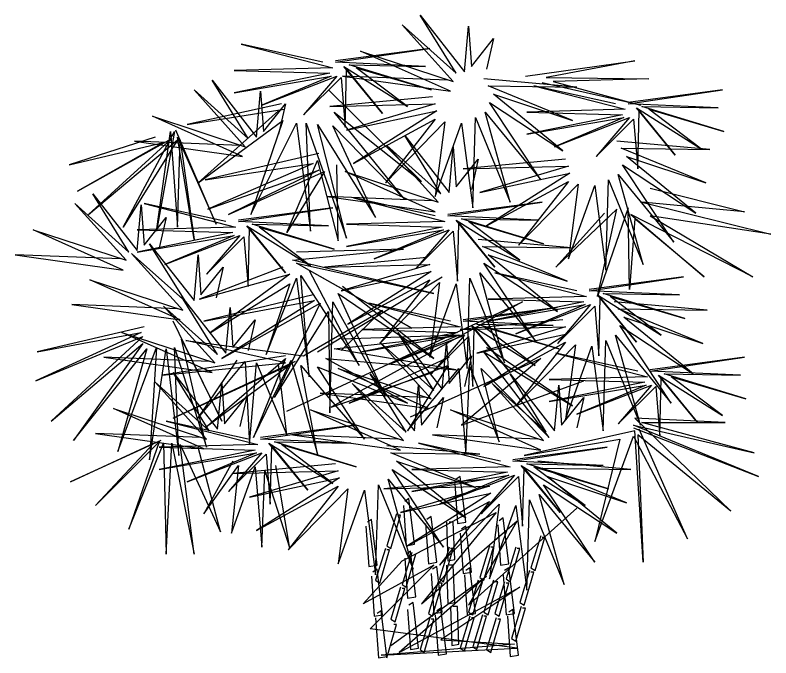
# Model space of a CAD drawing. Header units: millimetres. Extents: x 12377 to 30673, y 89761 to 101952.
# Drawn here: x 27936 to 28724, y 92832 to 93501 of the extents above; entities that cross this region are included whole.
import ezdxf

# ---------------------------------------------------------------- set-up
doc = ezdxf.new("R2010")
doc.units = ezdxf.units.MM

# ---------------------------------------------------------------- blocks, each defined once
blk = doc.blocks.new('A$C407E2B72')
for p, q in [((1204.9, 1913.1), (1336.9, 1744)), ((1312.1, 1739.9), (1204.9, 1913.1)), ((1151.2, 1884.2), (1312.1, 1739.9)), ((1303.9, 1715.2), (1151.2, 1884.2)), ((1336.9, 1744), (1349.3, 1880.1)), ((1349.3, 1880.1), (1357.5, 1760.5)), ((916, 1772.9), (672.6, 1826.5)), ((672.6, 1826.5), (944.9, 1756.4)), ((1357.5, 1760.5), (1423.6, 1843)), ((1423.6, 1843), (1402.9, 1752.3)), ((953.2, 1772.9), (1233.7, 1814.1)), ((1233.7, 1814.1), (953.2, 1777)), ((1027.4, 1805.9), (1303.9, 1715.2)), ((1295.6, 1686.3), (1027.4, 1805.9)), ((1518.5, 1731.7), (1844.4, 1777)), ((1844.4, 1777), (1580.4, 1727.6)), ((944.9, 1756.4), (651.9, 1748.2)), ((1221.4, 1760.5), (953.2, 1772.9)), ((1093.5, 1620.4), (977.9, 1760.5)), ((977.9, 1760.5), (1167.7, 1641)), ((1237.9, 1690.4), (994.4, 1764.7)), ((994.4, 1764.7), (1221.4, 1760.5)), ((1167.7, 1641), (1015.1, 1756.4)), ((1015.1, 1756.4), (1237.9, 1690.4)), ((651.9, 1748.2), (936.7, 1739.9)), ((936.7, 1739.9), (651.9, 1682.2)), ((651.9, 1682.2), (940.8, 1731.7)), ((940.8, 1731.7), (734.5, 1645.1)), ((734.5, 1645.1), (957.3, 1731.7)), ((957.3, 1731.7), (858.3, 1616.2)), ((973.8, 1731.7), (1295.6, 1686.3)), ((1287.4, 1719.3), (973.8, 1731.7)), ((982, 1579.1), (986.2, 1752.3)), ((986.2, 1752.3), (1093.5, 1620.4)), ((693.2, 1546.1), (585.9, 1719.3)), ((585.9, 1719.3), (718, 1550.3)), ((858.3, 1616.2), (969.7, 1727.6)), ((969.7, 1727.6), (982, 1579.1)), ((1671.1, 1698.7), (1394.7, 1723.4)), ((1860.9, 1645.1), (1568, 1711.1)), ((1580.4, 1727.6), (1885.7, 1723.4)), ((1885.7, 1723.4), (1601, 1715.2)), ((1601, 1715.2), (1860.9, 1645.1)), ((685, 1521.4), (532.3, 1690.4)), ((532.3, 1690.4), (693.2, 1546.1)), ((1209, 1418.3), (932.5, 1690.4)), ((1658.8, 1599.7), (1407.1, 1702.8)), ((1407.1, 1702.8), (1671.1, 1698.7)), ((1786.7, 1649.2), (1543.2, 1702.8)), ((1543.2, 1702.8), (1815.6, 1632.7)), ((1823.8, 1649.2), (2104.4, 1690.4)), ((2104.4, 1690.4), (1823.8, 1653.3)), ((718, 1550.3), (730.3, 1686.3)), ((730.3, 1686.3), (738.6, 1566.8)), ((1242, 1669.8), (936.7, 1641)), ((1629.9, 1509), (1423.6, 1678.1)), ((1423.6, 1678.1), (1658.8, 1599.7)), ((792.2, 1649.2), (511.6, 1587.4)), ((738.6, 1566.8), (804.6, 1649.2)), ((804.6, 1649.2), (784, 1558.5)), ((936.7, 1641), (1250.3, 1649.2)), ((1250.3, 1649.2), (986.2, 1570.9)), ((1563.9, 1422.4), (1411.2, 1653.3)), ((1411.2, 1653.3), (1629.9, 1509)), ((2092, 1636.8), (1823.8, 1649.2)), ((511.6, 1587.4), (800.5, 1632.7)), ((784, 1628.6), (544.7, 1414.2)), ((1159.5, 1364.7), (949, 1624.5)), ((949, 1624.5), (1209, 1418.3)), ((986.2, 1570.9), (1254.4, 1628.6)), ((1254.4, 1628.6), (1006.8, 1471.9)), ((1398.8, 1624.5), (1563.9, 1422.4)), ((1473.1, 1356.5), (1398.8, 1624.5)), ((1815.6, 1632.7), (1522.6, 1624.5)), ((1522.6, 1624.5), (1807.3, 1616.2)), ((1964.1, 1496.7), (1848.6, 1636.8)), ((1848.6, 1636.8), (2038.4, 1517.3)), ((1852.7, 1455.4), (1856.8, 1628.6)), ((1856.8, 1628.6), (1964.1, 1496.7)), ((2108.5, 1566.8), (1865.1, 1641)), ((1865.1, 1641), (2092, 1636.8)), ((2038.4, 1517.3), (1885.7, 1632.7)), ((1885.7, 1632.7), (2108.5, 1566.8)), ((676.7, 1492.5), (408.5, 1612.1)), ((408.5, 1612.1), (685, 1521.4)), ((544.7, 1414.2), (796.4, 1599.7)), ((796.4, 1599.7), (701.5, 1319.4)), ((1006.8, 1471.9), (1250.3, 1603.9)), ((1250.3, 1603.9), (1101.7, 1414.2)), ((1361.7, 1340), (1369.9, 1608)), ((1369.9, 1608), (1473.1, 1356.5)), ((1807.3, 1616.2), (1522.6, 1558.5)), ((1522.6, 1558.5), (1811.4, 1608)), ((1811.4, 1608), (1605.1, 1521.4)), ((1605.1, 1521.4), (1827.9, 1608)), ((1827.9, 1608), (1728.9, 1492.5)), ((1728.9, 1492.5), (1840.3, 1603.9)), ((1840.3, 1603.9), (1852.7, 1455.4)), ((701.5, 1319.4), (837.6, 1591.5)), ((837.6, 1591.5), (878.9, 1269.9)), ((878.9, 1269.9), (866.5, 1591.5)), ((866.5, 1591.5), (986.2, 1249.3)), ((986.2, 1249.3), (899.5, 1587.4)), ((899.5, 1587.4), (1072.8, 1311.1)), ((1072.8, 1311.1), (944.9, 1583.2)), ((944.9, 1583.2), (1159.5, 1364.7)), ((1101.7, 1414.2), (1279.1, 1595.6)), ((1279.1, 1595.6), (1250.3, 1373)), ((1250.3, 1373), (1328.7, 1591.5)), ((1328.7, 1591.5), (1361.7, 1340)), ((321.8, 1282.3), (474.5, 1566.8)), ((474.5, 1566.8), (420.9, 1269.9)), ((420.9, 1269.9), (462.1, 1566.8)), ((462.1, 1566.8), (482.8, 1282.3)), ((598.3, 1290.5), (478.6, 1570.9)), ((1159.5, 1554.4), (1291.5, 1385.3)), ((1266.8, 1381.2), (1159.5, 1554.4)), ((416.7, 1550.3), (160.9, 1467.8)), ((160.9, 1467.8), (441.5, 1533.8)), ((185.7, 1389.5), (466.3, 1546.1)), ((441.5, 1533.8), (185.7, 1389.5)), ((466.3, 1546.1), (218.7, 1319.4)), ((218.7, 1319.4), (482.8, 1542)), ((482.8, 1542), (321.8, 1282.3)), ((668.4, 1525.5), (354.8, 1537.9)), ((354.8, 1537.9), (676.7, 1492.5)), ((532.3, 1245.2), (482.8, 1550.3)), ((482.8, 1550.3), (598.3, 1290.5)), ((482.8, 1282.3), (491, 1542)), ((491, 1542), (532.3, 1245.2)), ((2067.3, 1513.2), (1790.8, 1537.9)), ((1105.8, 1525.5), (1266.8, 1381.2)), ((1258.5, 1356.5), (1105.8, 1525.5)), ((1291.5, 1385.3), (1303.9, 1521.4)), ((1303.9, 1521.4), (1312.1, 1401.8)), ((1803.2, 1517.3), (2067.3, 1513.2)), ((2054.9, 1414.2), (1803.2, 1517.3)), ((903.6, 1500.8), (565.3, 1422.4)), ((1312.1, 1401.8), (1378.2, 1484.3)), ((1638.1, 1484.3), (1332.8, 1455.4)), ((1378.2, 1484.3), (1357.5, 1393.6)), ((1819.7, 1492.5), (2054.9, 1414.2)), ((2026, 1323.5), (1819.7, 1492.5)), ((565.3, 1422.4), (887.1, 1471.9)), ((887.1, 1471.9), (573.5, 1335.9)), ((808.7, 1265.8), (899.5, 1480.2)), ((899.5, 1480.2), (961.4, 1241)), ((961.4, 1241), (957.3, 1467.8)), ((1332.8, 1455.4), (1646.4, 1463.7)), ((1646.4, 1463.7), (1382.3, 1385.3)), ((1807.3, 1467.8), (2026, 1323.5)), ((1960, 1236.9), (1807.3, 1467.8)), ((573.5, 1335.9), (903.6, 1451.3)), ((903.6, 1451.3), (635.4, 1319.4)), ((635.4, 1319.4), (920.1, 1447.2)), ((920.1, 1447.2), (808.7, 1265.8)), ((982, 1447.2), (1258.5, 1356.5)), ((1250.3, 1327.6), (982, 1447.2)), ((1382.3, 1385.3), (1650.5, 1443.1)), ((1650.5, 1443.1), (1402.9, 1286.4)), ((1402.9, 1286.4), (1646.4, 1418.3)), ((1646.4, 1418.3), (1497.8, 1228.7)), ((1757.8, 1154.4), (1766, 1422.4)), ((1766, 1422.4), (1869.2, 1170.9)), ((1794.9, 1438.9), (1960, 1236.9)), ((1869.2, 1170.9), (1794.9, 1438.9)), ((1497.8, 1228.7), (1675.3, 1410.1)), ((1675.3, 1410.1), (1646.4, 1187.4)), ((1646.4, 1187.4), (1724.8, 1406)), ((1724.8, 1406), (1757.8, 1154.4)), ((1889.8, 1397.7), (2170.4, 1327.6)), ((338.3, 1208), (231.1, 1381.2)), ((231.1, 1381.2), (363.1, 1212.2)), ((928.4, 1373), (1250.3, 1327.6)), ((1242, 1360.6), (928.4, 1373)), ((330.1, 1183.3), (177.4, 1352.4)), ((177.4, 1352.4), (338.3, 1208)), ((627.2, 1298.8), (383.7, 1352.4)), ((383.7, 1352.4), (656.1, 1282.3)), ((1250.3, 1315.2), (1006.8, 1368.8)), ((1006.8, 1368.8), (1279.1, 1298.8)), ((1287.4, 1315.2), (1568, 1356.5)), ((1568, 1356.5), (1287.4, 1319.4)), ((2170.4, 1327.6), (1865.1, 1356.5)), ((1865.1, 1356.5), (2248.8, 1261.6)), ((363.1, 1212.2), (375.5, 1348.2)), ((375.5, 1348.2), (383.7, 1228.7)), ((664.3, 1298.8), (944.9, 1340)), ((944.9, 1340), (664.3, 1302.9)), ((1790.8, 1335.9), (1609.2, 1162.7)), ((1823.8, 1340), (1733, 1076.1)), ((1733, 1076.1), (1790.8, 1335.9)), ((1827.9, 1096.7), (1823.8, 1340)), ((383.7, 1228.7), (449.8, 1311.1)), ((449.8, 1311.1), (429.1, 1220.4)), ((1555.6, 1302.9), (1287.4, 1315.2)), ((1572.1, 1232.8), (1328.7, 1307)), ((1328.7, 1307), (1555.6, 1302.9)), ((1609.2, 1162.7), (1753.7, 1323.5)), ((1844.4, 1307), (1827.9, 1096.7)), ((2195.2, 1133.8), (1832.1, 1319.4)), ((1832.1, 1319.4), (2050.8, 1133.8)), ((2050.8, 1133.8), (1844.4, 1307)), ((2248.8, 1261.6), (1889.8, 1315.2)), ((1889.8, 1315.2), (2195.2, 1133.8)), ((656.1, 1282.3), (363.1, 1274)), ((932.5, 1286.4), (664.3, 1298.8)), ((804.6, 1146.2), (689.1, 1286.4)), ((689.1, 1286.4), (878.9, 1166.8)), ((949, 1216.3), (705.6, 1290.5)), ((705.6, 1290.5), (932.5, 1286.4)), ((878.9, 1166.8), (726.2, 1282.3)), ((726.2, 1282.3), (949, 1216.3)), ((1279.1, 1298.8), (986.2, 1290.5)), ((986.2, 1290.5), (1270.9, 1282.3)), ((1270.9, 1282.3), (986.2, 1224.5)), ((1427.7, 1162.7), (1312.1, 1302.9)), ((1312.1, 1302.9), (1502, 1183.3)), ((1316.3, 1121.5), (1320.4, 1294.6)), ((1320.4, 1294.6), (1427.7, 1162.7)), ((1349.3, 1298.8), (1572.1, 1232.8)), ((1502, 1183.3), (1349.3, 1298.8)), ((321.8, 1154.4), (53.6, 1274)), ((53.6, 1274), (330.1, 1183.3)), ((363.1, 1274), (647.8, 1265.8)), ((647.8, 1265.8), (363.1, 1208)), ((693.2, 1105), (697.3, 1278.1)), ((697.3, 1278.1), (804.6, 1146.2)), ((986.2, 1224.5), (1275, 1274)), ((1275, 1274), (1068.7, 1187.4)), ((1068.7, 1187.4), (1291.5, 1274)), ((1291.5, 1274), (1192.5, 1158.6)), ((1192.5, 1158.6), (1303.9, 1269.9)), ((1303.9, 1269.9), (1316.3, 1121.5)), ((363.1, 1208), (651.9, 1257.5)), ((651.9, 1257.5), (445.6, 1170.9)), ((445.6, 1170.9), (668.4, 1257.5)), ((668.4, 1257.5), (569.4, 1142.1)), ((569.4, 1142.1), (680.8, 1253.4)), ((680.8, 1253.4), (693.2, 1105)), ((1654.6, 1220.4), (1378.2, 1245.2)), ((507.5, 1059.6), (400.2, 1232.8)), ((400.2, 1232.8), (532.3, 1063.7)), ((825.2, 1183.3), (1155.3, 1216.3)), ((1155.3, 1216.3), (837.6, 1208)), ((1390.5, 1224.5), (1654.6, 1220.4)), ((1642.3, 1121.5), (1390.5, 1224.5)), ((313.6, 1187.4), (0, 1199.8)), ((0, 1199.8), (321.8, 1154.4)), ((499.3, 1034.9), (346.6, 1203.9)), ((346.6, 1203.9), (507.5, 1059.6)), ((532.3, 1063.7), (544.7, 1199.8)), ((544.7, 1199.8), (552.9, 1080.2)), ((1407.1, 1199.8), (1642.3, 1121.5)), ((1613.4, 1030.8), (1407.1, 1199.8)), ((1246.1, 1084.4), (825.2, 1183.3)), ((1180.1, 981.3), (837.6, 1175.1)), ((837.6, 1175.1), (1246.1, 1084.4)), ((1225.5, 1191.6), (920.1, 1162.7)), ((920.1, 1162.7), (1233.7, 1170.9)), ((1233.7, 1170.9), (969.7, 1092.6)), ((1547.3, 944.2), (1394.7, 1175.1)), ((1394.7, 1175.1), (1613.4, 1030.8)), ((796.4, 1162.7), (548.8, 1067.9)), ((552.9, 1080.2), (618.9, 1162.7)), ((618.9, 1162.7), (598.3, 1072)), ((1023.3, 870), (874.8, 1154.4)), ((874.8, 1154.4), (1180.1, 981.3)), ((969.7, 1092.6), (1237.9, 1150.3)), ((1237.9, 1150.3), (990.3, 993.6)), ((491, 1006), (222.8, 1125.6)), ((222.8, 1125.6), (499.3, 1034.9)), ((548.8, 1067.9), (817, 1142.1)), ((817, 1142.1), (581.8, 968.9)), ((746.8, 902.9), (837.6, 1129.7)), ((837.6, 1129.7), (874.8, 837)), ((874.8, 837), (850, 1138)), ((850, 1138), (1023.3, 870)), ((899.5, 911.2), (1270.9, 1133.8)), ((990.3, 993.6), (1233.7, 1125.6)), ((1233.7, 1125.6), (1085.2, 935.9)), ((1345.2, 861.7), (1353.4, 1129.7)), ((1353.4, 1129.7), (1456.6, 878.2)), ((1382.3, 1146.2), (1547.3, 944.2)), ((1456.6, 878.2), (1382.3, 1146.2)), ((1671.1, 1092.6), (1427.7, 1146.2)), ((1427.7, 1146.2), (1700, 1076.1)), ((1708.3, 1092.6), (1988.9, 1133.8)), ((1988.9, 1133.8), (1708.3, 1096.7)), ((581.8, 968.9), (817, 1113.2)), ((817, 1113.2), (746.8, 902.9)), ((1246.1, 890.6), (973.8, 1105)), ((1085.2, 935.9), (1262.6, 1117.3)), ((1262.6, 1117.3), (1233.7, 894.7)), ((1233.7, 894.7), (1312.1, 1113.2)), ((1312.1, 1113.2), (1345.2, 861.7)), ((887.1, 1080.2), (561.2, 1001.9)), ((1101.7, 779.2), (961.4, 1084.4)), ((961.4, 1084.4), (1246.1, 890.6)), ((1976.5, 1080.2), (1708.3, 1092.6)), ((1848.6, 940), (1733, 1080.2)), ((1733, 1080.2), (1922.8, 960.7)), ((1993, 1010.1), (1749.5, 1084.4)), ((1749.5, 1084.4), (1976.5, 1080.2)), ((495.1, 1076.1), (627.2, 907.1)), ((602.4, 902.9), (495.1, 1076.1)), ((561.2, 1001.9), (891.3, 1063.7)), ((891.3, 1063.7), (614.8, 890.6)), ((808.7, 733.9), (1510.2, 1059.6)), ((936.7, 729.8), (944.9, 1059.6)), ((1510.2, 1059.6), (940.8, 746.3)), ((944.9, 1059.6), (1101.7, 779.2)), ((1700, 1076.1), (1407.1, 1067.9)), ((1407.1, 1067.9), (1691.8, 1059.6)), ((1691.8, 1059.6), (1407.1, 1001.9)), ((1737.2, 898.8), (1741.3, 1072)), ((1741.3, 1072), (1848.6, 940)), ((1922.8, 960.7), (1770.2, 1076.1)), ((1770.2, 1076.1), (1993, 1010.1)), ((2059, 1034.9), (1782.5, 1059.6)), ((482.8, 1039), (169.2, 1051.4)), ((169.2, 1051.4), (491, 1006)), ((441.5, 1047.2), (602.4, 902.9)), ((594.2, 878.2), (441.5, 1047.2)), ((614.8, 890.6), (907.8, 1055.5)), ((627.2, 907.1), (639.6, 1043.1)), ((639.6, 1043.1), (647.8, 923.6)), ((907.8, 1055.5), (771.6, 775.1)), ((858.3, 898.8), (1093.5, 1034.9)), ((1093.5, 1034.9), (969.7, 915.3)), ((1295.6, 1001.9), (1052.2, 1055.5)), ((1052.2, 1055.5), (1324.5, 985.4)), ((1332.8, 1001.9), (1613.4, 1043.1)), ((1613.4, 1043.1), (1332.8, 1006)), ((1407.1, 1001.9), (1695.9, 1051.4)), ((1695.9, 1051.4), (1489.6, 964.8)), ((1489.6, 964.8), (1712.4, 1051.4)), ((1712.4, 1051.4), (1613.4, 935.9)), ((1613.4, 935.9), (1724.8, 1047.2)), ((1724.8, 1047.2), (1737.2, 898.8)), ((2046.6, 935.9), (1794.9, 1039)), ((1794.9, 1039), (2059, 1034.9)), ((771.6, 775.1), (932.5, 1030.8)), ((932.5, 1030.8), (936.7, 729.8)), ((1811.4, 1014.3), (2046.6, 935.9)), ((2017.7, 845.2), (1811.4, 1014.3)), ((614.8, 705), (470.4, 1001.9)), ((647.8, 923.6), (713.8, 1006)), ((713.8, 1006), (693.2, 915.3)), ((1629.9, 1006), (1324.5, 977.2)), ((1601, 989.5), (1332.8, 1001.9)), ((1473.1, 849.3), (1357.5, 989.5)), ((1357.5, 989.5), (1547.3, 870)), ((1617.5, 919.4), (1374, 993.6)), ((1374, 993.6), (1601, 989.5)), ((1799, 989.5), (2017.7, 845.2)), ((1951.7, 758.6), (1799, 989.5)), ((375.5, 968.9), (61.9, 824.6)), ((383.7, 985.4), (66, 911.2)), ((66, 911.2), (375.5, 968.9)), ((317.7, 968.9), (594.2, 878.2)), ((585.9, 849.3), (317.7, 968.9)), ((1324.5, 985.4), (1031.6, 977.2)), ((1031.6, 977.2), (1316.3, 968.9)), ((1316.3, 968.9), (1031.6, 911.2)), ((1246.1, 795.7), (1138.8, 968.9)), ((1138.8, 968.9), (1270.9, 799.9)), ((1324.5, 977.2), (1638.1, 985.4)), ((1361.7, 808.1), (1365.8, 981.3)), ((1365.8, 981.3), (1473.1, 849.3)), ((1638.1, 985.4), (1374, 907.1)), ((1547.3, 870), (1394.7, 985.4)), ((1394.7, 985.4), (1617.5, 919.4)), ((61.9, 824.6), (379.6, 956.5)), ((379.6, 956.5), (107.3, 705)), ((495.1, 948.3), (614.8, 705)), ((569.4, 626.7), (495.1, 948.3)), ((949, 919.4), (1324.5, 960.7)), ((1324.5, 960.7), (969.7, 948.3)), ((1031.6, 911.2), (1320.4, 960.7)), ((1320.4, 960.7), (1114.1, 874.1)), ((1114.1, 874.1), (1336.9, 960.7)), ((1336.9, 960.7), (1237.9, 845.2)), ((1237.9, 845.2), (1349.3, 956.5)), ((1349.3, 956.5), (1361.7, 808.1)), ((1374, 907.1), (1642.3, 964.8)), ((1642.3, 964.8), (1394.7, 808.1)), ((1786.7, 960.7), (1951.7, 758.6)), ((1860.9, 692.7), (1786.7, 960.7)), ((107.3, 705), (379.6, 935.9)), ((379.6, 935.9), (173.3, 647.3)), ((305.3, 614.3), (420.9, 923.6)), ((420.9, 923.6), (400.2, 589.6)), ((486.9, 602), (474.5, 923.6)), ((474.5, 923.6), (569.4, 626.7)), ((804.6, 878.2), (507.5, 944.2)), ((507.5, 944.2), (858.3, 898.8)), ((1237.9, 771), (1085.2, 940)), ((1085.2, 940), (1246.1, 795.7)), ((1270.9, 799.9), (1283.3, 935.9)), ((1283.3, 935.9), (1291.5, 816.4)), ((1394.7, 808.1), (1638.1, 940)), ((1658.8, 750.4), (1402.9, 923.6)), ((1638.1, 940), (1489.6, 750.4)), ((1489.6, 750.4), (1667, 931.8)), ((1667, 931.8), (1638.1, 709.2)), ((1638.1, 709.2), (1716.5, 927.7)), ((1716.5, 927.7), (1749.5, 676.2)), ((1749.5, 676.2), (1757.8, 944.2)), ((1757.8, 944.2), (1860.9, 692.7)), ((173.3, 647.3), (392, 919.4)), ((392, 919.4), (305.3, 614.3)), ((400.2, 589.6), (449.8, 919.4)), ((449.8, 919.4), (486.9, 602)), ((1312.1, 857.6), (949, 919.4)), ((1588.6, 655.6), (1394.7, 911.2)), ((1394.7, 911.2), (1658.8, 750.4)), ((1852.7, 853.5), (1609.2, 907.1)), ((1609.2, 907.1), (1881.6, 837)), ((264.1, 894.7), (585.9, 849.3)), ((577.7, 882.3), (264.1, 894.7)), ((804.6, 898.8), (437.4, 841.1)), ((437.4, 841.1), (804.6, 878.2)), ((833.5, 882.3), (470.4, 713.3)), ((660.2, 886.4), (540.5, 709.2)), ((540.5, 709.2), (685, 882.3)), ((565.3, 684.4), (804.6, 890.6)), ((685, 882.3), (697.3, 634.9)), ((697.3, 634.9), (718, 878.2)), ((804.6, 890.6), (709.7, 655.6)), ((709.7, 655.6), (821.1, 886.4)), ((718, 878.2), (808.7, 663.8)), ((821.1, 886.4), (899.5, 606.1)), ((1167.7, 758.6), (924.3, 890.6)), ((924.3, 890.6), (1312.1, 857.6)), ((1291.5, 894.7), (994.4, 758.6)), ((1176, 717.4), (1563.9, 890.6)), ((1291.5, 816.4), (1357.5, 898.8)), ((1563.9, 890.6), (1328.7, 692.7)), ((1357.5, 898.8), (1336.9, 808.1)), ((1889.8, 853.5), (2170.4, 894.7)), ((2170.4, 894.7), (1889.8, 857.6)), ((470.4, 713.3), (821.1, 874.1)), ((821.1, 874.1), (565.3, 684.4)), ((808.7, 663.8), (784, 874.1)), ((899.5, 606.1), (850, 870)), ((850, 870), (1039.8, 651.4)), ((1039.8, 651.4), (899.5, 865.8)), ((899.5, 865.8), (1167.7, 758.6)), ((1229.6, 742.1), (961.4, 861.7)), ((961.4, 861.7), (1237.9, 771)), ((994.4, 758.6), (1287.4, 870)), ((1287.4, 870), (1167.7, 676.2)), ((1167.7, 676.2), (1320.4, 861.7)), ((1320.4, 861.7), (1341, 606.1)), ((1341, 606.1), (1353.4, 865.8)), ((1353.4, 865.8), (1440.1, 643.2)), ((1386.4, 861.7), (1588.6, 655.6)), ((1440.1, 643.2), (1386.4, 861.7)), ((470.4, 849.3), (602.4, 680.3)), ((577.7, 676.2), (470.4, 849.3)), ((940.8, 746.3), (1242, 849.3)), ((1056.3, 845.2), (1188.4, 676.2)), ((1163.6, 672), (1056.3, 845.2)), ((1473.1, 845.2), (1605.1, 676.2)), ((1580.4, 672), (1473.1, 845.2)), ((1881.6, 837), (1588.6, 828.7)), ((2158, 841.1), (1889.8, 853.5)), ((2030.1, 700.9), (1914.6, 841.1)), ((1914.6, 841.1), (2104.4, 721.5)), ((1918.7, 659.7), (1922.8, 832.8)), ((1922.8, 832.8), (2030.1, 700.9)), ((2174.5, 771), (1931.1, 845.2)), ((1931.1, 845.2), (2158, 841.1)), ((2104.4, 721.5), (1951.7, 837)), ((1951.7, 837), (2174.5, 771)), ((416.7, 820.5), (577.7, 676.2)), ((569.4, 651.4), (416.7, 820.5)), ((602.4, 680.3), (614.8, 816.4)), ((614.8, 816.4), (623.1, 696.8)), ((1002.7, 816.4), (1163.6, 672)), ((1155.3, 647.3), (1002.7, 816.4)), ((1188.4, 676.2), (1200.7, 812.2)), ((1200.7, 812.2), (1209, 692.7)), ((1328.7, 692.7), (1691.8, 824.6)), ((1419.4, 816.4), (1580.4, 672)), ((1572.1, 647.3), (1419.4, 816.4)), ((1588.6, 828.7), (1873.3, 820.5)), ((1873.3, 820.5), (1588.6, 762.8)), ((1588.6, 762.8), (1877.4, 812.2)), ((1605.1, 676.2), (1617.5, 812.2)), ((1617.5, 812.2), (1625.7, 692.7)), ((1877.4, 812.2), (1671.1, 725.6)), ((1671.1, 725.6), (1894, 812.2)), ((1894, 812.2), (1794.9, 696.8)), ((1221.4, 775.1), (907.8, 787.5)), ((907.8, 787.5), (1229.6, 742.1)), ((1794.9, 696.8), (1906.3, 808.1)), ((1906.3, 808.1), (1918.7, 659.7)), ((623.1, 696.8), (689.1, 779.2)), ((689.1, 779.2), (668.4, 688.5)), ((1209, 692.7), (1275, 775.1)), ((1275, 775.1), (1254.4, 684.4)), ((1625.7, 692.7), (1691.8, 775.1)), ((1691.8, 775.1), (1671.1, 684.4)), ((293, 742.1), (569.4, 651.4)), ((561.2, 622.6), (293, 742.1)), ((878.9, 738), (1155.3, 647.3)), ((1147.1, 618.4), (878.9, 738)), ((1295.6, 738), (1572.1, 647.3)), ((1563.9, 618.4), (1295.6, 738)), ((693.2, 651.4), (449.8, 705)), ((449.8, 705), (722.1, 634.9)), ((2112.6, 700.9), (1844.4, 713.3)), ((1844.4, 713.3), (2129.2, 437)), ((2199.3, 610.2), (1865.1, 700.9)), ((1865.1, 700.9), (2112.6, 700.9)), ((730.3, 651.4), (1010.9, 692.7)), ((1010.9, 692.7), (730.3, 655.6)), ((1844.4, 676.2), (1514.3, 602)), ((2211.7, 540.1), (1840.3, 692.7)), ((1840.3, 692.7), (2199.3, 610.2)), ((1840.3, 684.4), (2211.7, 540.1)), ((1869.2, 284.5), (1844.4, 676.2)), ((2001.2, 354.6), (1856.8, 680.3)), ((239.3, 667.9), (561.2, 622.6)), ((552.9, 655.6), (239.3, 667.9)), ((825.2, 663.8), (1147.1, 618.4)), ((1138.8, 651.4), (825.2, 663.8)), ((1242, 663.8), (1563.9, 618.4)), ((1555.6, 651.4), (1242, 663.8)), ((1724.8, 346.3), (1840.3, 659.7)), ((1840.3, 659.7), (2001.2, 354.6)), ((2129.2, 437), (1852.7, 663.8)), ((1852.7, 663.8), (1869.2, 284.5)), ((433.2, 647.3), (165, 523.6)), ((165, 523.6), (412.6, 639.1)), ((239.3, 453.5), (429.1, 643.2)), ((412.6, 639.1), (239.3, 453.5)), ((429.1, 643.2), (338.3, 383.4)), ((338.3, 383.4), (441.5, 639.1)), ((722.1, 634.9), (429.1, 626.7)), ((441.5, 639.1), (449.8, 309.2)), ((449.8, 309.2), (466.3, 639.1)), ((466.3, 639.1), (532.3, 309.2)), ((532.3, 309.2), (491, 634.9)), ((491, 634.9), (610.7, 375.2)), ((998.5, 639.1), (730.3, 651.4)), ((870.6, 498.9), (755.1, 639.1)), ((755.1, 639.1), (944.9, 519.5)), ((759.2, 457.6), (763.4, 630.8)), ((763.4, 630.8), (870.6, 498.9)), ((1015.1, 569), (771.6, 643.2)), ((771.6, 643.2), (998.5, 639.1)), ((944.9, 519.5), (792.2, 634.9)), ((792.2, 634.9), (1015.1, 569)), ((1382.3, 606.1), (1105.8, 630.8)), ((1444.2, 585.5), (1200.7, 639.1)), ((1200.7, 639.1), (1473.1, 569)), ((1514.3, 602), (1799, 651.4)), ((1799, 651.4), (1724.8, 346.3)), ((429.1, 626.7), (713.8, 618.4)), ((713.8, 618.4), (429.1, 560.7)), ((429.1, 560.7), (718, 610.2)), ((718, 610.2), (511.6, 523.6)), ((511.6, 523.6), (734.5, 610.2)), ((610.7, 375.2), (544.7, 626.7)), ((734.5, 610.2), (635.4, 494.8)), ((1118.2, 610.2), (1382.3, 606.1)), ((1369.9, 507.1), (1118.2, 610.2)), ((1481.3, 585.5), (1761.9, 626.7)), ((1761.9, 626.7), (1481.3, 589.6)), ((647.8, 585.5), (561.2, 428.8)), ((635.4, 494.8), (746.8, 606.1)), ((746.8, 606.1), (759.2, 457.6)), ((1134.7, 585.5), (1369.9, 507.1)), ((1341, 416.4), (1134.7, 585.5)), ((1749.5, 573.1), (1481.3, 585.5)), ((1832.1, 560.7), (1555.6, 585.5)), ((561.2, 428.8), (664.3, 573.1)), ((664.3, 573.1), (643.7, 371.1)), ((643.7, 371.1), (713.8, 569)), ((953.2, 577.2), (647.8, 548.4)), ((713.8, 569), (734.5, 329.8)), ((817, 325.7), (775.7, 573.1)), ((1473.1, 569), (1180.1, 560.7)), ((1621.6, 432.9), (1506.1, 573.1)), ((1506.1, 573.1), (1695.9, 453.5)), ((1510.2, 391.7), (1514.3, 564.8)), ((1514.3, 564.8), (1621.6, 432.9)), ((1766, 503), (1522.6, 577.2)), ((1522.6, 577.2), (1749.5, 573.1)), ((1695.9, 453.5), (1543.2, 569)), ((1543.2, 569), (1766, 503)), ((1568, 564.8), (1832.1, 560.7)), ((1819.7, 461.8), (1568, 564.8)), ((647.8, 548.4), (961.4, 556.6)), ((961.4, 556.6), (697.3, 478.3)), ((734.5, 329.8), (742.7, 556.6)), ((742.7, 556.6), (817, 325.7)), ((1122.3, 560.7), (1341, 416.4)), ((1275, 329.8), (1122.3, 560.7)), ((1180.1, 560.7), (1464.8, 552.5)), ((1464.8, 552.5), (1180.1, 494.8)), ((1180.1, 494.8), (1468.9, 544.2)), ((1468.9, 544.2), (1262.6, 457.6)), ((1262.6, 457.6), (1485.5, 544.2)), ((1324.5, 540.1), (1312.1, 531.9)), ((1341, 404), (1324.5, 540.1)), ((1485.5, 544.2), (1386.4, 428.8)), ((1386.4, 428.8), (1497.8, 540.1)), ((1497.8, 540.1), (1510.2, 391.7)), ((1584.5, 540.1), (1819.7, 461.8)), ((1790.8, 371.1), (1584.5, 540.1)), ((697.3, 478.3), (965.5, 536)), ((965.5, 536), (718, 379.3)), ((1402.9, 531.9), (1097.6, 503)), ((1184.2, 263.9), (1110, 531.9)), ((1110, 531.9), (1275, 329.8)), ((1308, 519.5), (1316.3, 399.9)), ((718, 379.3), (961.4, 511.2)), ((961.4, 511.2), (812.9, 321.6)), ((812.9, 321.6), (990.3, 503)), ((990.3, 503), (961.4, 280.4)), ((961.4, 280.4), (1039.8, 498.9)), ((1039.8, 498.9), (1072.8, 247.4)), ((1072.8, 247.4), (1081.1, 515.4)), ((1081.1, 515.4), (1184.2, 263.9)), ((1097.6, 503), (1411.2, 511.2)), ((1411.2, 511.2), (1147.1, 432.9)), ((1572.1, 515.4), (1790.8, 371.1)), ((1724.8, 284.5), (1572.1, 515.4)), ((1147.1, 432.9), (1415.3, 490.6)), ((1171.9, 474.1), (1159.5, 465.9)), ((1415.3, 490.6), (1167.7, 334)), ((1188.4, 338.1), (1171.9, 474.1)), ((1559.7, 486.5), (1724.8, 284.5)), ((1634, 218.5), (1559.7, 486.5)), ((1155.3, 453.5), (1163.6, 334)), ((1167.7, 334), (1411.2, 465.9)), ((1411.2, 465.9), (1262.6, 276.2)), ((1262.6, 276.2), (1440.1, 457.6)), ((1440.1, 457.6), (1411.2, 235)), ((1411.2, 235), (1489.6, 453.5)), ((1489.6, 453.5), (1522.6, 202)), ((1522.6, 202), (1530.8, 470)), ((1530.8, 470), (1634, 218.5)), ((1134.7, 428.8), (1105.8, 334)), ((1151.2, 288.6), (1431.8, 432.9)), ((1431.8, 432.9), (1209, 160.8)), ((1349.3, 156.7), (1671.1, 445.3)), ((1060.4, 412.3), (1048.1, 404)), ((1076.9, 276.2), (1060.4, 412.3)), ((1118.2, 325.7), (1147.1, 424.7)), ((1147.1, 424.7), (1138.8, 424.7)), ((1209, 160.8), (1493.7, 408.2)), ((1237.9, 420.5), (1225.5, 412.3)), ((1254.4, 284.5), (1237.9, 420.5)), ((1493.7, 408.2), (1349.3, 156.7)), ((1452.4, 416.4), (1440.1, 408.2)), ((1468.9, 280.4), (1452.4, 416.4)), ((1043.9, 391.7), (1052.2, 272.1)), ((1221.4, 399.9), (1229.6, 280.4)), ((1283.3, 404), (1287.4, 288.6)), ((1303.9, 404), (1291.5, 404)), ((1308, 292.7), (1303.9, 404)), ((1316.3, 399.9), (1341, 404)), ((1341, 391.7), (1328.7, 383.4)), ((1357.5, 255.6), (1341, 391.7)), ((1435.9, 395.8), (1444.2, 276.2)), ((1324.5, 371.1), (1332.8, 251.5)), ((1563.9, 362.8), (1535, 268)), ((1163.6, 334), (1188.4, 338.1)), ((1547.3, 259.7), (1576.2, 358.7)), ((1576.2, 358.7), (1568, 358.7)), ((1101.7, 325.7), (1072.8, 230.9)), ((1085.2, 222.6), (1114.1, 321.6)), ((1105.8, 334), (1118.2, 325.7)), ((1114.1, 321.6), (1105.8, 321.6)), ((1176, 317.5), (1163.6, 309.2)), ((1192.5, 181.4), (1176, 317.5)), ((1291.5, 329.8), (1262.6, 235)), ((1275, 226.8), (1303.9, 325.7)), ((1303.9, 325.7), (1295.6, 325.7)), ((1411.2, 334), (1382.3, 239.1)), ((1394.7, 230.9), (1423.6, 329.8)), ((1423.6, 329.8), (1415.3, 329.8)), ((1489.6, 329.8), (1460.7, 235)), ((1473.1, 226.8), (1502, 325.7)), ((1502, 325.7), (1493.7, 325.7)), ((1180.1, 313.3), (1151.2, 218.5)), ((1159.5, 296.8), (1167.7, 177.3)), ((1163.6, 210.3), (1192.5, 309.2)), ((1287.4, 288.6), (1308, 292.7)), ((1035.7, 160.8), (1151.2, 288.6)), ((1246.1, 276.2), (1035.7, 160.8)), ((1052.2, 272.1), (1076.9, 276.2)), ((1056.3, 86.6), (1246.1, 276.2)), ((1229.6, 280.4), (1254.4, 284.5)), ((1254.4, 272.1), (1242, 263.9)), ((1270.9, 136), (1254.4, 272.1)), ((1283.3, 276.2), (1287.4, 160.8)), ((1303.9, 276.2), (1291.5, 276.2)), ((1308, 164.9), (1303.9, 276.2)), ((1444.2, 276.2), (1468.9, 280.4)), ((1076.9, 263.9), (1064.6, 255.6)), ((1093.5, 127.8), (1076.9, 263.9)), ((1237.9, 251.5), (1246.1, 131.9)), ((1332.8, 251.5), (1357.5, 255.6)), ((1353.4, 268), (1341, 259.7)), ((1369.9, 131.9), (1353.4, 268)), ((1468.9, 268), (1456.6, 259.7)), ((1485.5, 131.9), (1468.9, 268)), ((1530.8, 259.7), (1502, 164.9)), ((1514.3, 156.7), (1543.2, 255.6)), ((1535, 268), (1547.3, 259.7)), ((1543.2, 255.6), (1535, 255.6)), ((1060.4, 243.2), (1068.7, 123.7)), ((1072.8, 230.9), (1085.2, 222.6)), ((1118.2, 37.1), (1402.9, 243.2)), ((1402.9, 243.2), (1143, 16.5)), ((1258.5, 226.8), (1229.6, 131.9)), ((1262.6, 235), (1275, 226.8)), ((1336.9, 247.4), (1345.2, 127.8)), ((1378.2, 230.9), (1349.3, 136)), ((1361.7, 127.8), (1390.5, 226.8)), ((1382.3, 239.1), (1394.7, 230.9)), ((1390.5, 226.8), (1382.3, 226.8)), ((1423.6, 230.9), (1394.7, 136)), ((1407.1, 127.8), (1435.9, 226.8)), ((1456.6, 226.8), (1427.7, 131.9)), ((1435.9, 226.8), (1427.7, 226.8)), ((1452.4, 247.4), (1460.7, 127.8)), ((1460.7, 235), (1473.1, 226.8)), ((1147.1, 210.3), (1118.2, 115.4)), ((1130.6, 107.2), (1159.5, 206.1)), ((1143, 16.5), (1502, 210.3)), ((1151.2, 218.5), (1163.6, 210.3)), ((1159.5, 206.1), (1151.2, 206.1)), ((1242, 123.7), (1270.9, 222.6)), ((1270.9, 222.6), (1262.6, 222.6)), ((1502, 210.3), (1266.8, 53.6)), ((1440.1, 123.7), (1468.9, 222.6)), ((1468.9, 222.6), (1460.7, 222.6)), ((1167.7, 177.3), (1192.5, 181.4)), ((1184.2, 164.9), (1171.9, 156.7)), ((1200.7, 28.8), (1184.2, 164.9)), ((1287.4, 160.8), (1308, 164.9)), ((1502, 164.9), (1514.3, 156.7)), ((1089.3, 140.2), (1076.9, 131.9)), ((1105.8, 4.1), (1089.3, 140.2)), ((1167.7, 144.3), (1176, 24.7)), ((1246.1, 131.9), (1270.9, 136)), ((1266.8, 148.4), (1254.4, 140.2)), ((1283.3, 12.4), (1266.8, 148.4)), ((1295.6, 152.5), (1299.8, 37.1)), ((1316.3, 152.5), (1303.9, 152.5)), ((1320.4, 41.2), (1316.3, 152.5)), ((1349.3, 136), (1361.7, 127.8)), ((1394.7, 136), (1407.1, 127.8)), ((1481.3, 144.3), (1468.9, 136)), ((1506.1, 152.5), (1477.2, 57.7)), ((1497.8, 8.2), (1481.3, 144.3)), ((1489.6, 49.5), (1518.5, 148.4)), ((1518.5, 148.4), (1510.2, 148.4)), ((1068.7, 123.7), (1093.5, 127.8)), ((1072.8, 119.6), (1081.1, 0)), ((1118.2, 115.4), (1130.6, 107.2)), ((1233.7, 119.6), (1204.9, 24.7)), ((1217.2, 16.5), (1246.1, 115.4)), ((1229.6, 131.9), (1242, 123.7)), ((1246.1, 115.4), (1237.9, 115.4)), ((1250.3, 127.8), (1258.5, 8.2)), ((1353.4, 123.7), (1324.5, 28.8)), ((1336.9, 20.6), (1365.8, 119.6)), ((1345.2, 127.8), (1369.9, 131.9)), ((1365.8, 119.6), (1357.5, 119.6)), ((1390.5, 127.8), (1361.7, 33)), ((1374, 24.7), (1402.9, 123.7)), ((1402.9, 123.7), (1394.7, 123.7)), ((1431.8, 119.6), (1402.9, 24.7)), ((1415.3, 16.5), (1444.2, 115.4)), ((1427.7, 131.9), (1440.1, 123.7)), ((1444.2, 115.4), (1435.9, 115.4)), ((1460.7, 127.8), (1485.5, 131.9)), ((1464.8, 123.7), (1473.1, 4.1)), ((1105.8, 0), (1134.7, 98.9)), ((1134.7, 98.9), (1126.5, 98.9)), ((1493.7, 28.8), (1056.3, 86.6)), ((1266.8, 53.6), (1485.5, 41.2)), ((1477.2, 57.7), (1489.6, 49.5)), ((1485.5, 41.2), (1089.3, 8.2)), ((1089.3, 8.2), (1493.7, 28.8)), ((1176, 24.7), (1200.7, 28.8)), ((1204.9, 24.7), (1217.2, 16.5)), ((1299.8, 37.1), (1320.4, 41.2)), ((1324.5, 28.8), (1336.9, 20.6)), ((1361.7, 33), (1374, 24.7)), ((1402.9, 24.7), (1415.3, 16.5)), ((1081.1, 0), (1105.8, 4.1)), ((1258.5, 8.2), (1283.3, 12.4)), ((1473.1, 4.1), (1497.8, 8.2))]:
    blk.add_line(p, q)
blk = doc.blocks.new('A$C6A1F7A2E')
blk.add_blockref('A$C407E2B72', (0, 0))

msp = doc.modelspace()

# ---------------------------------------------------------------- block references
at = {"xscale": 0.35, "yscale": 0.35, "zscale": 0.35}
msp.add_blockref('A$C6A1F7A2E', (27936.47, 92831.9), dxfattribs=at)

doc.saveas('drawing.dxf')
